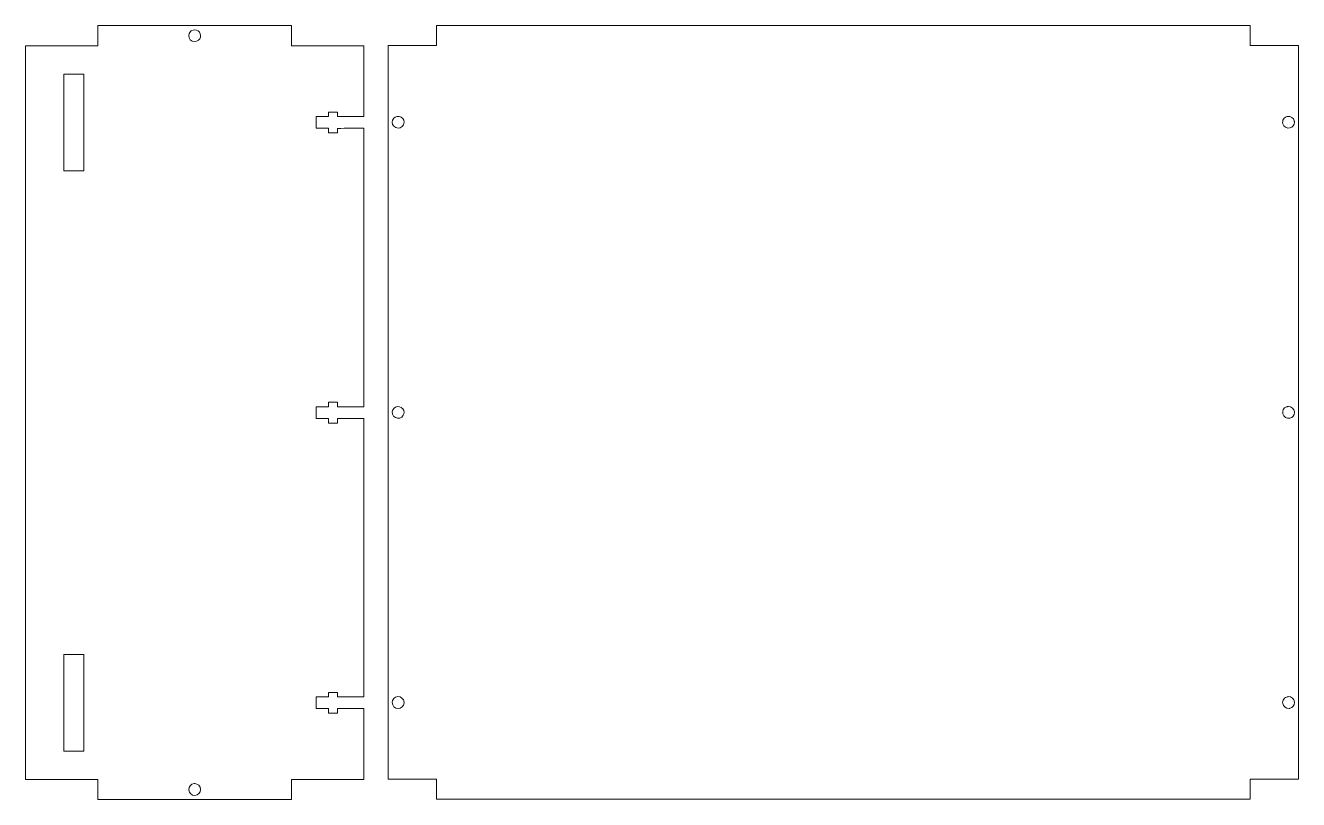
# Model space of a CAD drawing. Header units: inches. Extents: x -13.2 to 13.4, y -7.4 to 7.5.
# Drawn here: x 0.21 to 13.38, y -3.99 to 4.01 of the extents above; entities that cross this region are included whole.
import ezdxf

# ---------------------------------------------------------------- set-up
doc = ezdxf.new("R2010")
doc.units = ezdxf.units.IN
doc.header["$MEASUREMENT"] = 0
doc.layers.add('Layer 1', color=7, linetype='Continuous')

msp = doc.modelspace()

# ---------------------------------------------------------------- linework, layer by layer
at = {"layer": 'Layer 1', "lineweight": 0}
for points, knots in [([(3.712, -2.926), (3.712, -2.926), (3.439, -2.926), (3.439, -2.926), (3.439, -2.926), (3.439, -2.926), (3.438, -2.926), (3.438, -2.926), (3.438, -2.926), (3.438, -2.926), (3.438, -2.88), (3.438, -2.88), (3.438, -2.88), (3.438, -2.88), (3.347, -2.88), (3.347, -2.88), (3.347, -2.88), (3.347, -2.88), (3.346, -2.881), (3.346, -2.881), (3.346, -2.881), (3.346, -2.881), (3.346, -2.926), (3.346, -2.926), (3.346, -2.926), (3.346, -2.926), (3.219, -2.926), (3.219, -2.926), (3.219, -2.926), (3.219, -2.926), (3.219, -2.927), (3.219, -2.927), (3.219, -2.927), (3.219, -2.927), (3.219, -3.048), (3.219, -3.048), (3.219, -3.048), (3.219, -3.048), (3.342, -3.048), (3.342, -3.048), (3.342, -3.048), (3.342, -3.048), (3.346, -3.049), (3.346, -3.049), (3.346, -3.049), (3.346, -3.049), (3.346, -3.095), (3.346, -3.095), (3.346, -3.095), (3.346, -3.095), (3.438, -3.095), (3.438, -3.095), (3.438, -3.095), (3.438, -3.095), (3.438, -3.095), (3.438, -3.095), (3.438, -3.095), (3.438, -3.095), (3.438, -3.049), (3.438, -3.049), (3.438, -3.049), (3.438, -3.049), (3.438, -3.048), (3.438, -3.048), (3.438, -3.048), (3.438, -3.048), (3.712, -3.048), (3.712, -3.048), (3.712, -3.048), (3.712, -3.048), (3.712, -3.048), (3.712, -3.048), (3.712, -3.048), (3.712, -3.048), (3.712, -3.773), (3.712, -3.773), (3.712, -3.773), (3.712, -3.773), (3.712, -3.78), (3.712, -3.78), (3.712, -3.78), (3.712, -3.78), (2.963, -3.78), (2.963, -3.78), (2.963, -3.78), (2.963, -3.78), (2.962, -3.78), (2.962, -3.78), (2.962, -3.78), (2.962, -3.78), (2.962, -3.987), (2.962, -3.987), (2.962, -3.987), (2.962, -3.987), (2.962, -3.987), (2.962, -3.987), (2.962, -3.987), (2.962, -3.987), (0.963, -3.987), (0.963, -3.987), (0.963, -3.987), (0.963, -3.987), (0.962, -3.987), (0.962, -3.987), (0.962, -3.987), (0.962, -3.987), (0.962, -3.788), (0.962, -3.788), (0.962, -3.788), (0.962, -3.788), (0.962, -3.78), (0.962, -3.78), (0.962, -3.78), (0.962, -3.78), (0.212, -3.78), (0.212, -3.78), (0.212, -3.78), (0.212, -3.78), (0.212, -3.78), (0.212, -3.78), (0.212, -3.78), (0.212, -3.78), (0.212, 3.791), (0.212, 3.791), (0.212, 3.791), (0.212, 3.791), (0.212, 3.806), (0.212, 3.806), (0.212, 3.806), (0.212, 3.806), (0.962, 3.806), (0.962, 3.806), (0.962, 3.806), (0.962, 3.806), (0.962, 3.806), (0.962, 3.806), (0.962, 3.806), (0.962, 3.806), (0.962, 4.012), (0.962, 4.012), (0.962, 4.012), (0.962, 4.012), (0.963, 4.013), (0.963, 4.013), (0.963, 4.013), (0.963, 4.013), (2.962, 4.013), (2.962, 4.013), (2.962, 4.013), (2.962, 4.013), (2.962, 4.013), (2.962, 4.013), (2.962, 4.013), (2.962, 4.013), (2.962, 3.806), (2.962, 3.806), (2.962, 3.806), (2.962, 3.806), (2.962, 3.806), (2.962, 3.806), (2.962, 3.806), (2.962, 3.806), (3.712, 3.806), (3.712, 3.806), (3.712, 3.806), (3.712, 3.806), (3.712, 3.805), (3.712, 3.805), (3.712, 3.805), (3.712, 3.805), (3.712, 3.101), (3.712, 3.101), (3.712, 3.101), (3.712, 3.101), (3.712, 3.074), (3.712, 3.074), (3.712, 3.074), (3.712, 3.074), (3.438, 3.074), (3.438, 3.074), (3.438, 3.074), (3.438, 3.074), (3.438, 3.074), (3.438, 3.074), (3.438, 3.074), (3.438, 3.074), (3.438, 3.119), (3.438, 3.119), (3.438, 3.119), (3.438, 3.119), (3.436, 3.12), (3.436, 3.12), (3.436, 3.12), (3.436, 3.12), (3.347, 3.12), (3.347, 3.12), (3.347, 3.12), (3.347, 3.12), (3.346, 3.119), (3.346, 3.119), (3.346, 3.119), (3.346, 3.119), (3.346, 3.074), (3.346, 3.074), (3.346, 3.074), (3.346, 3.074), (3.346, 3.074), (3.346, 3.074), (3.346, 3.074), (3.346, 3.074), (3.219, 3.074), (3.219, 3.074), (3.219, 3.074), (3.219, 3.074), (3.219, 3.073), (3.219, 3.073), (3.219, 3.073), (3.219, 3.073), (3.219, 2.952), (3.219, 2.952), (3.219, 2.952), (3.219, 2.952), (3.219, 2.952), (3.219, 2.952), (3.219, 2.952), (3.219, 2.952), (3.346, 2.952), (3.346, 2.952), (3.346, 2.952), (3.346, 2.952), (3.346, 2.951), (3.346, 2.951), (3.346, 2.951), (3.346, 2.951), (3.346, 2.905), (3.346, 2.905), (3.346, 2.905), (3.346, 2.905), (3.346, 2.905), (3.346, 2.905), (3.346, 2.905), (3.346, 2.905), (3.438, 2.905), (3.438, 2.905), (3.438, 2.905), (3.439, 2.92), (3.439, 2.936), (3.438, 2.951), (3.438, 2.951), (3.53, 2.952), (3.621, 2.952), (3.712, 2.952), (3.712, 2.952), (3.712, 2.952), (3.712, 2.946), (3.712, 2.946), (3.712, 2.946), (3.712, 2.946), (3.712, 0.074), (3.712, 0.074), (3.712, 0.074), (3.712, 0.074), (3.712, 0.074), (3.712, 0.074), (3.712, 0.074), (3.712, 0.074), (3.438, 0.074), (3.438, 0.074), (3.438, 0.074), (3.438, 0.074), (3.438, 0.074), (3.438, 0.074), (3.438, 0.074), (3.438, 0.074), (3.438, 0.119), (3.438, 0.119), (3.438, 0.119), (3.438, 0.119), (3.438, 0.12), (3.438, 0.12), (3.438, 0.12), (3.438, 0.12), (3.346, 0.12), (3.346, 0.12), (3.346, 0.12), (3.346, 0.12), (3.346, 0.074), (3.346, 0.074), (3.346, 0.074), (3.346, 0.074), (3.346, 0.074), (3.346, 0.074), (3.346, 0.074), (3.346, 0.074), (3.219, 0.074), (3.219, 0.074), (3.219, 0.074), (3.219, 0.074), (3.219, -0.048), (3.219, -0.048), (3.219, -0.048), (3.219, -0.048), (3.219, -0.048), (3.219, -0.048), (3.219, -0.048), (3.219, -0.048), (3.346, -0.048), (3.346, -0.048), (3.346, -0.048), (3.346, -0.048), (3.346, -0.049), (3.346, -0.049), (3.346, -0.049), (3.346, -0.049), (3.346, -0.095), (3.346, -0.095), (3.346, -0.095), (3.346, -0.095), (3.346, -0.095), (3.346, -0.095), (3.346, -0.095), (3.346, -0.095), (3.438, -0.095), (3.438, -0.095), (3.438, -0.095), (3.438, -0.095), (3.438, -0.049), (3.438, -0.049), (3.438, -0.049), (3.438, -0.049), (3.44, -0.048), (3.44, -0.048), (3.44, -0.048), (3.44, -0.048), (3.712, -0.048), (3.712, -0.048), (3.712, -0.048), (3.712, -0.048), (3.712, -2.895), (3.712, -2.895), (3.712, -2.895), (3.712, -2.895), (3.712, -2.926), (3.712, -2.926)], [0, 0, 0, 0, 0.011494, 0.011494, 0.011494, 0.011494, 0.022989, 0.022989, 0.022989, 0.022989, 0.034483, 0.034483, 0.034483, 0.034483, 0.045977, 0.045977, 0.045977, 0.045977, 0.057471, 0.057471, 0.057471, 0.057471, 0.068966, 0.068966, 0.068966, 0.068966, 0.08046, 0.08046, 0.08046, 0.08046, 0.091954, 0.091954, 0.091954, 0.091954, 0.103448, 0.103448, 0.103448, 0.103448, 0.114943, 0.114943, 0.114943, 0.114943, 0.126437, 0.126437, 0.126437, 0.126437, 0.137931, 0.137931, 0.137931, 0.137931, 0.149425, 0.149425, 0.149425, 0.149425, 0.16092, 0.16092, 0.16092, 0.16092, 0.172414, 0.172414, 0.172414, 0.172414, 0.183908, 0.183908, 0.183908, 0.183908, 0.195402, 0.195402, 0.195402, 0.195402, 0.206897, 0.206897, 0.206897, 0.206897, 0.218391, 0.218391, 0.218391, 0.218391, 0.229885, 0.229885, 0.229885, 0.229885, 0.241379, 0.241379, 0.241379, 0.241379, 0.252874, 0.252874, 0.252874, 0.252874, 0.264368, 0.264368, 0.264368, 0.264368, 0.275862, 0.275862, 0.275862, 0.275862, 0.287356, 0.287356, 0.287356, 0.287356, 0.298851, 0.298851, 0.298851, 0.298851, 0.310345, 0.310345, 0.310345, 0.310345, 0.321839, 0.321839, 0.321839, 0.321839, 0.333333, 0.333333, 0.333333, 0.333333, 0.344828, 0.344828, 0.344828, 0.344828, 0.356322, 0.356322, 0.356322, 0.356322, 0.367816, 0.367816, 0.367816, 0.367816, 0.37931, 0.37931, 0.37931, 0.37931, 0.390805, 0.390805, 0.390805, 0.390805, 0.402299, 0.402299, 0.402299, 0.402299, 0.413793, 0.413793, 0.413793, 0.413793, 0.425287, 0.425287, 0.425287, 0.425287, 0.436782, 0.436782, 0.436782, 0.436782, 0.448276, 0.448276, 0.448276, 0.448276, 0.45977, 0.45977, 0.45977, 0.45977, 0.471264, 0.471264, 0.471264, 0.471264, 0.482759, 0.482759, 0.482759, 0.482759, 0.494253, 0.494253, 0.494253, 0.494253, 0.505747, 0.505747, 0.505747, 0.505747, 0.517241, 0.517241, 0.517241, 0.517241, 0.528736, 0.528736, 0.528736, 0.528736, 0.54023, 0.54023, 0.54023, 0.54023, 0.551724, 0.551724, 0.551724, 0.551724, 0.563218, 0.563218, 0.563218, 0.563218, 0.574713, 0.574713, 0.574713, 0.574713, 0.586207, 0.586207, 0.586207, 0.586207, 0.597701, 0.597701, 0.597701, 0.597701, 0.609195, 0.609195, 0.609195, 0.609195, 0.62069, 0.62069, 0.62069, 0.62069, 0.632184, 0.632184, 0.632184, 0.632184, 0.643678, 0.643678, 0.643678, 0.643678, 0.655172, 0.655172, 0.655172, 0.655172, 0.666667, 0.666667, 0.666667, 0.666667, 0.678161, 0.678161, 0.678161, 0.678161, 0.689655, 0.689655, 0.689655, 0.689655, 0.701149, 0.701149, 0.701149, 0.701149, 0.712644, 0.712644, 0.712644, 0.712644, 0.724138, 0.724138, 0.724138, 0.724138, 0.735632, 0.735632, 0.735632, 0.735632, 0.747126, 0.747126, 0.747126, 0.747126, 0.758621, 0.758621, 0.758621, 0.758621, 0.770115, 0.770115, 0.770115, 0.770115, 0.781609, 0.781609, 0.781609, 0.781609, 0.793103, 0.793103, 0.793103, 0.793103, 0.804598, 0.804598, 0.804598, 0.804598, 0.816092, 0.816092, 0.816092, 0.816092, 0.827586, 0.827586, 0.827586, 0.827586, 0.83908, 0.83908, 0.83908, 0.83908, 0.850575, 0.850575, 0.850575, 0.850575, 0.862069, 0.862069, 0.862069, 0.862069, 0.873563, 0.873563, 0.873563, 0.873563, 0.885057, 0.885057, 0.885057, 0.885057, 0.896552, 0.896552, 0.896552, 0.896552, 0.908046, 0.908046, 0.908046, 0.908046, 0.91954, 0.91954, 0.91954, 0.91954, 0.931034, 0.931034, 0.931034, 0.931034, 0.942529, 0.942529, 0.942529, 0.942529, 0.954023, 0.954023, 0.954023, 0.954023, 0.965517, 0.965517, 0.965517, 0.965517, 0.977011, 0.977011, 0.977011, 0.977011, 1, 1, 1, 1]), ([(1.962, 3.97), (1.988, 3.97), (2.011, 3.954), (2.02, 3.93), (2.02, 3.93), (2.028, 3.906), (2.021, 3.879), (2.002, 3.863), (2.002, 3.863), (1.977, 3.841), (1.94, 3.843), (1.917, 3.868), (1.917, 3.868), (1.895, 3.892), (1.896, 3.93), (1.92, 3.953), (1.92, 3.953), (1.92, 3.953), (1.922, 3.955), (1.922, 3.955), (1.922, 3.955), (1.925, 3.957), (1.928, 3.96), (1.932, 3.962), (1.932, 3.962), (1.941, 3.967), (1.952, 3.97), (1.962, 3.97)], [0, 0, 0, 0, 0.125, 0.125, 0.125, 0.125, 0.25, 0.25, 0.25, 0.25, 0.375, 0.375, 0.375, 0.375, 0.5, 0.5, 0.5, 0.5, 0.625, 0.625, 0.625, 0.625, 0.75, 0.75, 0.75, 0.75, 1, 1, 1, 1]), ([(3.962, -3.778), (4.13, -3.778), (4.295, -3.778), (4.462, -3.778), (4.462, -3.778), (4.462, -3.778), (4.462, -3.985), (4.462, -3.985), (4.462, -3.985), (4.462, -3.985), (4.464, -3.985), (4.464, -3.985), (4.464, -3.985), (4.464, -3.985), (12.876, -3.985), (12.876, -3.985), (12.876, -3.985), (12.876, -3.985), (12.876, -3.985), (12.876, -3.985), (12.876, -3.985), (12.876, -3.985), (12.876, -3.778), (12.876, -3.778), (12.876, -3.778), (12.876, -3.778), (12.877, -3.778), (12.877, -3.778), (12.877, -3.778), (12.877, -3.778), (13.376, -3.778), (13.376, -3.778), (13.376, -3.778), (13.376, -3.778), (13.376, -3.767), (13.376, -3.767), (13.376, -3.767), (13.376, -3.767), (13.376, 3.808), (13.376, 3.808), (13.376, 3.808), (13.376, 3.808), (13.376, 3.808), (13.376, 3.808), (13.376, 3.808), (13.376, 3.808), (12.876, 3.808), (12.876, 3.808), (12.876, 3.808), (12.876, 3.808), (12.876, 4.015), (12.876, 4.015), (12.876, 4.015), (12.876, 4.015), (12.875, 4.015), (12.875, 4.015), (12.875, 4.015), (12.875, 4.015), (4.463, 4.015), (4.463, 4.015), (4.463, 4.015), (4.463, 4.015), (4.462, 4.015), (4.462, 4.015), (4.462, 4.015), (4.462, 4.015), (4.462, 3.808), (4.462, 3.808), (4.462, 3.808), (4.462, 3.808), (3.962, 3.808), (3.962, 3.808), (3.962, 3.808), (3.962, 3.808), (3.962, 3.806), (3.962, 3.806), (3.962, 3.806), (3.962, 3.806), (3.962, -3.702), (3.962, -3.702), (3.962, -3.702), (3.962, -3.702), (3.962, -3.778), (3.962, -3.778)], [0, 0, 0, 0, 0.045455, 0.045455, 0.045455, 0.045455, 0.090909, 0.090909, 0.090909, 0.090909, 0.136364, 0.136364, 0.136364, 0.136364, 0.181818, 0.181818, 0.181818, 0.181818, 0.227273, 0.227273, 0.227273, 0.227273, 0.272727, 0.272727, 0.272727, 0.272727, 0.318182, 0.318182, 0.318182, 0.318182, 0.363636, 0.363636, 0.363636, 0.363636, 0.409091, 0.409091, 0.409091, 0.409091, 0.454545, 0.454545, 0.454545, 0.454545, 0.5, 0.5, 0.5, 0.5, 0.545455, 0.545455, 0.545455, 0.545455, 0.590909, 0.590909, 0.590909, 0.590909, 0.636364, 0.636364, 0.636364, 0.636364, 0.681818, 0.681818, 0.681818, 0.681818, 0.727273, 0.727273, 0.727273, 0.727273, 0.772727, 0.772727, 0.772727, 0.772727, 0.818182, 0.818182, 0.818182, 0.818182, 0.863636, 0.863636, 0.863636, 0.863636, 0.909091, 0.909091, 0.909091, 0.909091, 1, 1, 1, 1]), ([(0.609, 2.513), (0.609, 2.513), (0.816, 2.513), (0.816, 2.513), (0.816, 2.513), (0.816, 2.513), (0.816, 2.513), (0.816, 2.513), (0.816, 2.513), (0.816, 2.513), (0.816, 3.507), (0.816, 3.507), (0.816, 3.507), (0.816, 3.507), (0.816, 3.513), (0.816, 3.513), (0.816, 3.513), (0.816, 3.513), (0.609, 3.513), (0.609, 3.513), (0.609, 3.513), (0.609, 3.513), (0.609, 3.511), (0.609, 3.511), (0.609, 3.511), (0.609, 3.511), (0.609, 2.521), (0.609, 2.521), (0.609, 2.521), (0.609, 2.521), (0.609, 2.513), (0.609, 2.513)], [0, 0, 0, 0, 0.111111, 0.111111, 0.111111, 0.111111, 0.222222, 0.222222, 0.222222, 0.222222, 0.333333, 0.333333, 0.333333, 0.333333, 0.444444, 0.444444, 0.444444, 0.444444, 0.555556, 0.555556, 0.555556, 0.555556, 0.666667, 0.666667, 0.666667, 0.666667, 0.777778, 0.777778, 0.777778, 0.777778, 1, 1, 1, 1]), ([(4.127, 3.015), (4.127, 3.044), (4.106, 3.069), (4.077, 3.075), (4.077, 3.075), (4.048, 3.08), (4.02, 3.064), (4.009, 3.037), (4.009, 3.037), (3.997, 3.007), (4.011, 2.972), (4.042, 2.959), (4.042, 2.959), (4.072, 2.946), (4.107, 2.959), (4.121, 2.989), (4.121, 2.989), (4.125, 2.997), (4.127, 3.006), (4.127, 3.015)], [0, 0, 0, 0, 0.166667, 0.166667, 0.166667, 0.166667, 0.333333, 0.333333, 0.333333, 0.333333, 0.5, 0.5, 0.5, 0.5, 0.666667, 0.666667, 0.666667, 0.666667, 1, 1, 1, 1]), ([(13.334, 3.015), (13.334, 3.018), (13.334, 3.02), (13.333, 3.023), (13.333, 3.023), (13.333, 3.025), (13.333, 3.026), (13.332, 3.028), (13.332, 3.028), (13.325, 3.059), (13.296, 3.08), (13.264, 3.075), (13.264, 3.075), (13.264, 3.075), (13.262, 3.075), (13.262, 3.075), (13.262, 3.075), (13.262, 3.075), (13.259, 3.074), (13.259, 3.074), (13.259, 3.074), (13.243, 3.071), (13.229, 3.06), (13.22, 3.046), (13.22, 3.046), (13.212, 3.031), (13.21, 3.014), (13.214, 2.998), (13.214, 2.998), (13.223, 2.966), (13.256, 2.948), (13.288, 2.956), (13.288, 2.956), (13.315, 2.963), (13.334, 2.987), (13.334, 3.015)], [0, 0, 0, 0, 0.1, 0.1, 0.1, 0.1, 0.2, 0.2, 0.2, 0.2, 0.3, 0.3, 0.3, 0.3, 0.4, 0.4, 0.4, 0.4, 0.5, 0.5, 0.5, 0.5, 0.6, 0.6, 0.6, 0.6, 0.7, 0.7, 0.7, 0.7, 0.8, 0.8, 0.8, 0.8, 1, 1, 1, 1]), ([(4.127, 0.015), (4.127, 0.043), (4.107, 0.068), (4.08, 0.074), (4.08, 0.074), (4.052, 0.081), (4.024, 0.067), (4.011, 0.042), (4.011, 0.042), (3.997, 0.012), (4.008, -0.023), (4.037, -0.039), (4.037, -0.039), (4.066, -0.054), (4.102, -0.044), (4.119, -0.015), (4.119, -0.015), (4.124, -0.006), (4.127, 0.004), (4.127, 0.015)], [0, 0, 0, 0, 0.166667, 0.166667, 0.166667, 0.166667, 0.333333, 0.333333, 0.333333, 0.333333, 0.5, 0.5, 0.5, 0.5, 0.666667, 0.666667, 0.666667, 0.666667, 1, 1, 1, 1]), ([(13.334, 0.015), (13.334, 0.017), (13.334, 0.019), (13.334, 0.02), (13.334, 0.02), (13.331, 0.052), (13.304, 0.076), (13.272, 0.076), (13.272, 0.076), (13.272, 0.076), (13.27, 0.076), (13.27, 0.076), (13.27, 0.076), (13.268, 0.076), (13.266, 0.075), (13.264, 0.075), (13.264, 0.075), (13.264, 0.075), (13.262, 0.075), (13.262, 0.075), (13.262, 0.075), (13.262, 0.075), (13.259, 0.074), (13.259, 0.074), (13.259, 0.074), (13.259, 0.074), (13.256, 0.074), (13.256, 0.074), (13.256, 0.074), (13.255, 0.073), (13.253, 0.073), (13.252, 0.072), (13.252, 0.072), (13.223, 0.061), (13.206, 0.031), (13.214, 0.001), (13.214, 0.001), (13.221, -0.032), (13.253, -0.052), (13.286, -0.045), (13.286, -0.045), (13.314, -0.039), (13.334, -0.014), (13.334, 0.015)], [0, 0, 0, 0, 0.083333, 0.083333, 0.083333, 0.083333, 0.166667, 0.166667, 0.166667, 0.166667, 0.25, 0.25, 0.25, 0.25, 0.333333, 0.333333, 0.333333, 0.333333, 0.416667, 0.416667, 0.416667, 0.416667, 0.5, 0.5, 0.5, 0.5, 0.583333, 0.583333, 0.583333, 0.583333, 0.666667, 0.666667, 0.666667, 0.666667, 0.75, 0.75, 0.75, 0.75, 0.833333, 0.833333, 0.833333, 0.833333, 1, 1, 1, 1]), ([(0.609, -3.487), (0.609, -3.487), (0.816, -3.487), (0.816, -3.487), (0.816, -3.487), (0.816, -3.487), (0.816, -3.487), (0.816, -3.487), (0.816, -3.487), (0.816, -3.487), (0.816, -2.493), (0.816, -2.493), (0.816, -2.493), (0.816, -2.493), (0.816, -2.487), (0.816, -2.487), (0.816, -2.487), (0.816, -2.487), (0.609, -2.487), (0.609, -2.487), (0.609, -2.487), (0.609, -2.487), (0.609, -2.489), (0.609, -2.489), (0.609, -2.489), (0.609, -2.489), (0.609, -3.479), (0.609, -3.479), (0.609, -3.479), (0.609, -3.479), (0.609, -3.487), (0.609, -3.487)], [0, 0, 0, 0, 0.111111, 0.111111, 0.111111, 0.111111, 0.222222, 0.222222, 0.222222, 0.222222, 0.333333, 0.333333, 0.333333, 0.333333, 0.444444, 0.444444, 0.444444, 0.444444, 0.555556, 0.555556, 0.555556, 0.555556, 0.666667, 0.666667, 0.666667, 0.666667, 0.777778, 0.777778, 0.777778, 0.777778, 1, 1, 1, 1]), ([(4.127, -2.985), (4.127, -2.985), (4.127, -2.982), (4.127, -2.982), (4.127, -2.982), (4.127, -2.982), (4.127, -2.98), (4.127, -2.98), (4.127, -2.98), (4.124, -2.947), (4.095, -2.922), (4.063, -2.924), (4.063, -2.924), (4.03, -2.926), (4.004, -2.953), (4.005, -2.986), (4.005, -2.986), (4.005, -3.019), (4.032, -3.046), (4.065, -3.046), (4.065, -3.046), (4.098, -3.047), (4.125, -3.021), (4.127, -2.988), (4.127, -2.988), (4.127, -2.988), (4.127, -2.985), (4.127, -2.985)], [0, 0, 0, 0, 0.125, 0.125, 0.125, 0.125, 0.25, 0.25, 0.25, 0.25, 0.375, 0.375, 0.375, 0.375, 0.5, 0.5, 0.5, 0.5, 0.625, 0.625, 0.625, 0.625, 0.75, 0.75, 0.75, 0.75, 1, 1, 1, 1]), ([(13.334, -2.985), (13.334, -2.983), (13.334, -2.981), (13.334, -2.98), (13.334, -2.98), (13.331, -2.947), (13.302, -2.922), (13.27, -2.924), (13.27, -2.924), (13.268, -2.924), (13.266, -2.924), (13.264, -2.925), (13.264, -2.925), (13.248, -2.927), (13.234, -2.936), (13.224, -2.949), (13.224, -2.949), (13.214, -2.962), (13.21, -2.978), (13.213, -2.994), (13.213, -2.994), (13.218, -3.027), (13.248, -3.05), (13.28, -3.046), (13.28, -3.046), (13.28, -3.046), (13.283, -3.045), (13.283, -3.045), (13.283, -3.045), (13.283, -3.045), (13.286, -3.045), (13.286, -3.045), (13.286, -3.045), (13.286, -3.045), (13.288, -3.044), (13.288, -3.044), (13.288, -3.044), (13.288, -3.044), (13.291, -3.043), (13.291, -3.043), (13.291, -3.043), (13.316, -3.036), (13.334, -3.012), (13.334, -2.985)], [0, 0, 0, 0, 0.083333, 0.083333, 0.083333, 0.083333, 0.166667, 0.166667, 0.166667, 0.166667, 0.25, 0.25, 0.25, 0.25, 0.333333, 0.333333, 0.333333, 0.333333, 0.416667, 0.416667, 0.416667, 0.416667, 0.5, 0.5, 0.5, 0.5, 0.583333, 0.583333, 0.583333, 0.583333, 0.666667, 0.666667, 0.666667, 0.666667, 0.75, 0.75, 0.75, 0.75, 0.833333, 0.833333, 0.833333, 0.833333, 1, 1, 1, 1]), ([(1.962, -3.823), (1.996, -3.823), (2.023, -3.85), (2.023, -3.883), (2.023, -3.883), (2.024, -3.917), (1.997, -3.944), (1.964, -3.945), (1.964, -3.945), (1.931, -3.946), (1.904, -3.921), (1.901, -3.888), (1.901, -3.888), (1.899, -3.855), (1.924, -3.826), (1.957, -3.823), (1.957, -3.823), (1.959, -3.823), (1.961, -3.823), (1.962, -3.823)], [0, 0, 0, 0, 0.166667, 0.166667, 0.166667, 0.166667, 0.333333, 0.333333, 0.333333, 0.333333, 0.5, 0.5, 0.5, 0.5, 0.666667, 0.666667, 0.666667, 0.666667, 1, 1, 1, 1])]:
    msp.add_open_spline(points, degree=3, knots=knots, dxfattribs=at)

doc.saveas('drawing.dxf')
